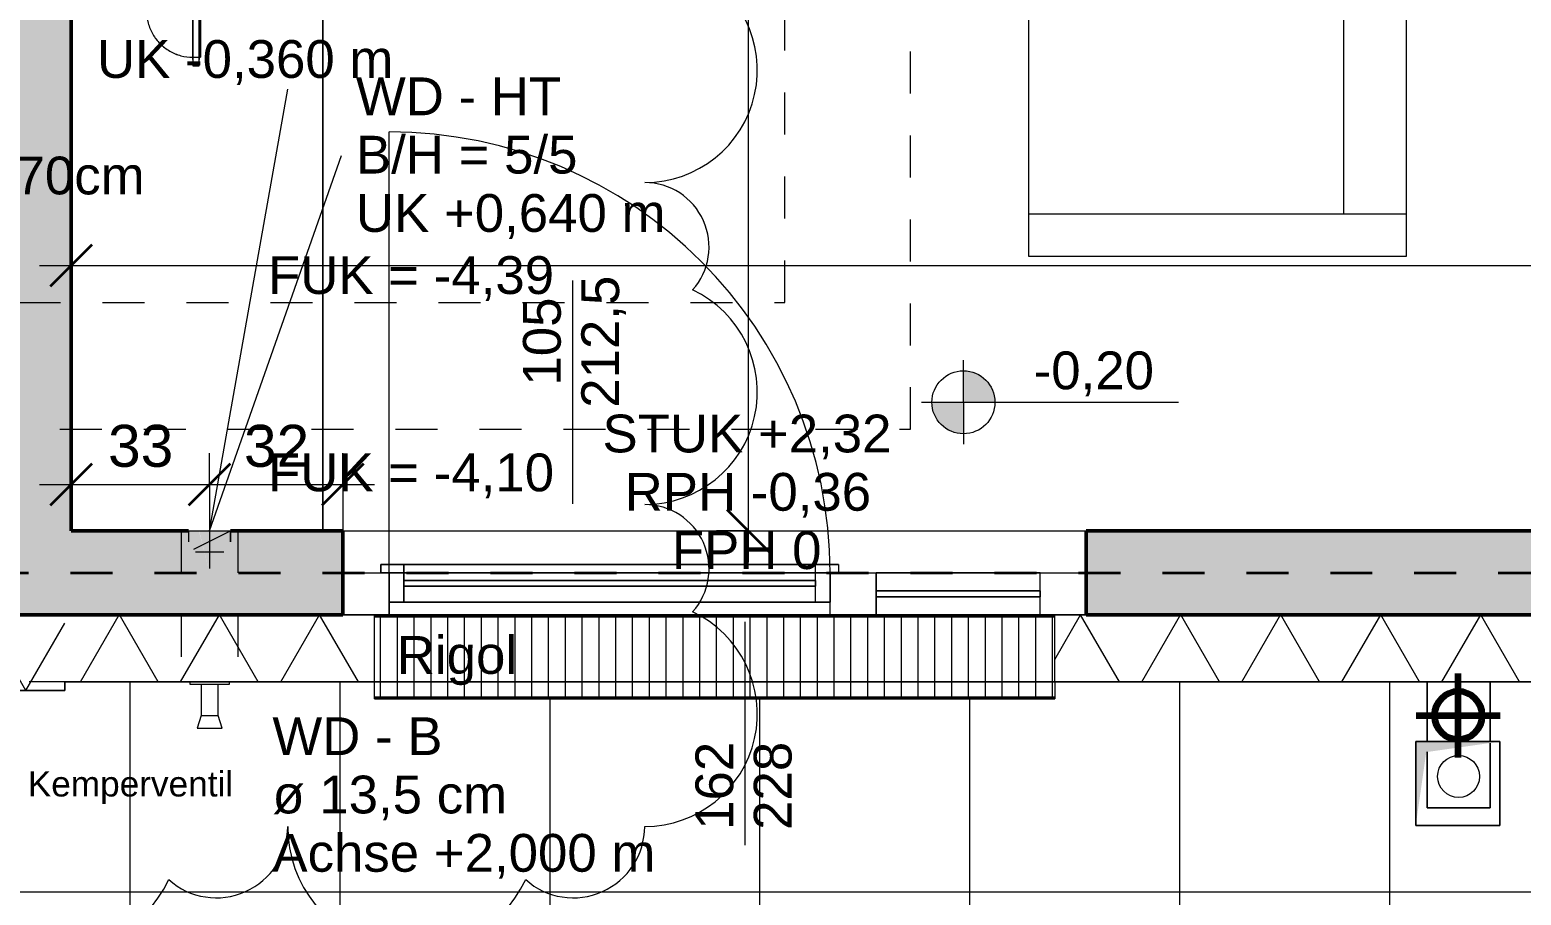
# Model space of a CAD drawing. Header units: metres. Extents: x -2.6 to 53.4, y 58.8 to 100.4.
# Drawn here: x 7.925 to 11.476, y 70.31 to 72.371 of the extents above; entities that cross this region are included whole.
import ezdxf

# ---------------------------------------------------------------- set-up
doc = ezdxf.new("R2010")
doc.units = ezdxf.units.M
for name, pattern in [('Strich Punkt Mittel', [0.015875, 0.00635, -0.004763, 0, -0.004763]), ('Verdeckt', [0.003, 0.002, -0.001]), ('Verdeckt Unten', [0.005, 0.003, -0.002])]:
    doc.linetypes.add(name, pattern=pattern)
for name, color, linetype, lineweight in [('A-DETL-GENF_', 92, 'Continuous', 13), ('A-GLAZ-IDEN_', 152, 'Continuous', 9), ('A_2D', 7, 'Continuous', 13), ('A_Bemassung-50_', 4, 'Continuous', 9), ('A_Bemassung_', 4, 'Continuous', 9), ('A_Beschriftung_', 7, 'Continuous', 9), ('A_Decken', 8, 'Continuous', 13), ('A_Durchbruch', 7, 'Verdeckt', 5), ('A_Durchbruch_', 7, 'Continuous', 5), ('A_Moebel', 6, 'Continuous', 13), ('A_Raeume_', 7, 'Continuous', 5), ('A_Raster_', 1, 'Continuous', 9), ('A_Waende', 7, 'Continuous', 13), ('G-ANNO-DIMS_', 111, 'Continuous', 9), ('G-ANNO-REVC_', 71, 'Continuous', 9), ('HT_E-Gesamt', 2, 'Continuous', 13), ('M-EQPM', 50, 'Continuous', 5), ('M-EQPM-IDEN_', 50, 'Continuous', 9), ('P-PIPE', 3, 'Continuous', 5), ('P-PIPE-CNTR', 3, 'Continuous', 5), ('Text', 130, 'Continuous', 9)]:
    doc.layers.add(name, color=color, linetype=linetype, lineweight=lineweight)
doc.styles.add('Arial_2', font='arial.ttf', dxfattribs={"height": 0.09})
doc.styles.add('Arial_5', font='arial.ttf', dxfattribs={"height": 0.1})
doc.styles.add('Arial_6', font='arial.ttf', dxfattribs={"height": 0.06})
doc.dimstyles.new('WGA-Bemaßung_3', dxfattribs={"dimscale": 0.3048, "dimtxt": 0.102026, "dimasz": 0.328084, "dimexe": 0.246063, "dimexo": 0.0625, "dimgap": 0.04101, "dimtad": 1, "dimdec": 1, "dimlfac": 100, "dimrnd": 0.5, "dimdsep": 46, "dimtxsty": 'Arial_5', "dimblk1": 'OBLIQUE', "dimblk2": 'OBLIQUE', "dimsah": 1, "dimcen": 0.09, "dimdle": 0.246063, "dimazin": 2, "dimtfac": 1, "dimtdec": 4, "dimtix": 1, "dimtmove": 0, "dimatfit": 3, "dimfxl": 0.656168, "dimfxlon": 1, "dimtvp": 1, "dimtolj": 1, "dimtzin": 0, "dimarcsym": 2})
pattern_1 = [(45, (0, 0), (-0.08980256, 0.08980256), []), (45, (0.0898, 0), (-0.08980256, 0.08980256), [0.0635, -0.03175])]

# ---------------------------------------------------------------- blocks, each defined once
blk = doc.blocks.new('Moeb_Sofa - Sofa 220x90-V14-263_PP_00EG_BT1')
at = {"layer": 'A_Moebel', "color": 8}
for p, q in [((1.1, 0.45), (-1.1, 0.45)), ((-1.1, 0.45), (-1.1, -0.45)), ((-1, 0.45), (-1, -0.45)), ((1, 0.45), (1, -0.45)), ((1.1, -0.45), (1.1, 0.45)), ((-1, 0.3), (1, 0.3)), ((-0.3333, 0.3), (-0.3333, -0.45)), ((0.3333, 0.3), (0.3333, -0.45)), ((-1.1, -0.45), (1.1, -0.45))]:
    blk.add_line(p, q, dxfattribs=at)
blk = doc.blocks.new('Moeb_TV - 48 Zoll-5920680-263_PP_00EG_BT1')
at = {"layer": 'A_Moebel', "lineweight": 5}
for p, q in [((0.5126, 0.0585), (-0.5205, 0.0585)), ((0.5126, 0.0585), (-0.5205, 0.0585)), ((-0.2872, -0.0015), (-0.2872, 0.0485)), ((-0.2872, 0.0485), (-0.2872, -0.0515)), ((0.2793, 0.0485), (-0.2872, 0.0485)), ((0.2793, 0.0485), (0.2793, -0.0015)), ((0.2793, -0.0515), (0.2793, 0.0485)), ((-0.2872, -0.0515), (-0.2872, -0.0015)), ((0.2793, -0.0015), (-0.2872, -0.0015)), ((0.2793, -0.0015), (0.2793, -0.0515)), ((-0.6505, -0.0515), (-0.6505, -0.0665)), ((-0.6499, -0.0515), (-0.6505, -0.0515)), ((-0.6355, -0.0515), (-0.6505, -0.0515)), ((-0.6505, -0.0665), (-0.6355, -0.0665)), ((-0.6505, -0.0665), (-0.6499, -0.0665)), ((-0.6484, -0.0515), (-0.6499, -0.0515)), ((-0.6499, -0.0665), (-0.6484, -0.0665)), ((-0.6461, -0.0515), (-0.6484, -0.0515)), ((-0.6484, -0.0665), (-0.6461, -0.0665)), ((-0.643, -0.0515), (-0.6461, -0.0515)), ((-0.6461, -0.0665), (-0.643, -0.0665)), ((-0.6393, -0.0515), (-0.643, -0.0515)), ((-0.643, -0.0665), (-0.6393, -0.0665)), ((-0.6355, -0.0515), (-0.6393, -0.0515)), ((-0.6393, -0.0665), (-0.6355, -0.0665)), ((-0.6305, -0.0515), (-0.6355, -0.0515)), ((-0.6355, -0.0515), (0.6276, -0.0515)), ((0.6276, -0.0665), (-0.6355, -0.0665)), ((-0.6355, -0.0665), (-0.6305, -0.0665)), ((0.6226, -0.0515), (-0.6305, -0.0515)), ((-0.6305, -0.0515), (0.6226, -0.0515)), ((-0.6305, -0.0515), (-0.6305, -0.0665)), ((-0.6305, -0.0515), (-0.6305, -0.0665)), ((-0.2872, -0.0515), (-0.6305, -0.0515)), ((0.6226, -0.0515), (-0.6305, -0.0515)), ((-0.6305, -0.0515), (0.6226, -0.0515)), ((-0.6305, -0.0515), (-0.6305, -0.0665)), ((-0.6305, -0.0515), (-0.6305, -0.0665)), ((-0.6305, -0.0515), (0.6226, -0.0515)), ((0.6226, -0.0515), (-0.6305, -0.0515)), ((-0.6305, -0.0665), (-0.6305, -0.0695)), ((-0.6305, -0.0665), (-0.6305, -0.0695)), ((-0.6305, -0.0665), (-0.5705, -0.0665)), ((-0.5705, -0.0665), (-0.6305, -0.0665)), ((-0.6305, -0.0665), (0.6226, -0.0665)), ((0.6226, -0.0695), (-0.6305, -0.0695)), ((-0.6305, -0.0695), (-0.5705, -0.0695)), ((-0.5705, -0.0665), (0.5626, -0.0665)), ((0.5626, -0.0665), (-0.5705, -0.0665)), ((-0.5705, -0.0695), (-0.5705, -0.0665)), ((-0.5705, -0.0665), (-0.5705, -0.0695)), ((-0.5705, -0.0665), (0.5626, -0.0665)), ((0.5626, -0.0665), (-0.5705, -0.0665)), ((-0.5705, -0.0695), (0.5626, -0.0695)), ((-0.5705, -0.0695), (0.5626, -0.0695)), ((0.5626, -0.0695), (-0.5705, -0.0695)), ((-0.2872, -0.0515), (-0.2872, -0.0665)), ((-0.2872, -0.0665), (-0.2872, -0.0515)), ((-0.2872, -0.0515), (0.2793, -0.0515)), ((-0.2872, -0.0515), (0.2793, -0.0515)), ((0.2793, -0.0515), (-0.2872, -0.0515)), ((-0.2872, -0.0665), (-0.2872, -0.0695)), ((-0.2872, -0.0695), (-0.2872, -0.0665)), ((-0.2872, -0.0695), (-0.2872, -0.1515)), ((-0.2872, -0.1515), (-0.2872, -0.0695)), ((0.2793, -0.0515), (0.2793, -0.0665)), ((0.2793, -0.0665), (0.2793, -0.0515)), ((0.6226, -0.0515), (0.2793, -0.0515)), ((0.2793, -0.0665), (0.2793, -0.0695)), ((0.2793, -0.0695), (0.2793, -0.0665)), ((0.2793, -0.0695), (0.2793, -0.1515)), ((0.2793, -0.1515), (0.2793, -0.0695)), ((0.5626, -0.0665), (0.5626, -0.0695)), ((0.5626, -0.0665), (0.5626, -0.0695)), ((0.5626, -0.0665), (0.6226, -0.0665)), ((0.6226, -0.0665), (0.5626, -0.0665)), ((0.5626, -0.0695), (0.6226, -0.0695)), ((0.6226, -0.0665), (0.6226, -0.0515)), ((0.6226, -0.0515), (0.6226, -0.0665)), ((0.6276, -0.0515), (0.6226, -0.0515)), ((0.6226, -0.0665), (0.6226, -0.0515)), ((0.6226, -0.0515), (0.6226, -0.0665)), ((0.6226, -0.0695), (0.6226, -0.0665)), ((0.6226, -0.0665), (0.6226, -0.0695)), ((0.6226, -0.0665), (0.6276, -0.0665)), ((0.6426, -0.0515), (0.6276, -0.0515)), ((0.6314, -0.0515), (0.6276, -0.0515)), ((0.6276, -0.0665), (0.6314, -0.0665)), ((0.6276, -0.0665), (0.6426, -0.0665)), ((0.6351, -0.0515), (0.6314, -0.0515)), ((0.6314, -0.0665), (0.6351, -0.0665)), ((0.6382, -0.0515), (0.6351, -0.0515)), ((0.6351, -0.0665), (0.6382, -0.0665)), ((0.6406, -0.0515), (0.6382, -0.0515)), ((0.6382, -0.0665), (0.6406, -0.0665)), ((0.6421, -0.0515), (0.6406, -0.0515)), ((0.6406, -0.0665), (0.6421, -0.0665)), ((0.6426, -0.0515), (0.6421, -0.0515)), ((0.6421, -0.0665), (0.6426, -0.0665)), ((0.6426, -0.0665), (0.6426, -0.0515)), ((0.2793, -0.1515), (-0.2872, -0.1515)), ((0.2793, -0.1515), (-0.2872, -0.1515))]:
    blk.add_line(p, q, dxfattribs=at)
for centre, start, end in [((-0.5205, -0.0515), 120, 135), ((-0.5205, -0.0515), 105, 120), ((-0.5205, -0.0515), 90, 105), ((0.5126, -0.0515), 75, 90), ((0.5126, -0.0515), 60, 75), ((0.5126, -0.0515), 45, 60), ((-0.5205, -0.0515), 150, 165), ((-0.5205, -0.0515), 135, 150), ((0.5126, -0.0515), 30, 45), ((0.5126, -0.0515), 15, 30), ((-0.5205, -0.0515), 165, 180), ((0.5126, -0.0515), 0, 15)]:
    blk.add_arc(centre, 0.11, start, end, dxfattribs=at)
for points in [[(-0.5205, 0.0585), (-0.5254, 0.0585), (-0.535, 0.0579), (-0.549, 0.0551), (-0.5604, 0.0512), (-0.5692, 0.0473), (-0.5755, 0.0439), (-0.5816, 0.0401), (-0.5875, 0.0359), (-0.5931, 0.0313), (-0.5983, 0.0264), (-0.6032, 0.0211), (-0.6078, 0.0156), (-0.612, 0.0097), (-0.617, 0.0015), (-0.6224, -0.0092), (-0.6286, -0.0275), (-0.6304, -0.0419), (-0.6305, -0.0515)], [(0.5126, 0.0585), (0.5174, 0.0585), (0.527, 0.0579), (0.5411, 0.0551), (0.5525, 0.0512), (0.5613, 0.0473), (0.5676, 0.0439), (0.5737, 0.0401), (0.5796, 0.0359), (0.5851, 0.0313), (0.5904, 0.0264), (0.5953, 0.0211), (0.5999, 0.0156), (0.6041, 0.0097), (0.6092, 0.0015), (0.6145, -0.0092), (0.6207, -0.0275), (0.6226, -0.0419), (0.6226, -0.0515)]]:
    blk.add_open_spline(points, degree=3, knots=[0, 0, 0, 0, 0.083333, 0.166667, 0.25, 0.291667, 0.333333, 0.375, 0.416667, 0.458333, 0.5, 0.541667, 0.583333, 0.625, 0.666667, 0.75, 0.833333, 1, 1, 1, 1], dxfattribs=at)
blk = doc.blocks.new('Moeb_Schrank - Sideboard_50cm-4279993-263_PP_00EG_BT1')
at = {"layer": 'A_Moebel', "color": 8}
for p, q in [((0, 0.6), (3.5087, 0.6)), ((3.5087, 0.6), (3.5087, 0)), ((0, 0), (0, 0.1851)), ((0, 0), (3.5087, 0)), ((3.5087, 0), (0, 0))]:
    blk.add_line(p, q, dxfattribs=at)
blk = doc.blocks.new('HLS_Rigol - 20x8cm-V68-263_PP_00EG_BT1')
at = {"layer": 'M-EQPM'}
h = blk.add_hatch(dxfattribs=at)
h.set_pattern_fill('FP_115', color=252, style=0, pattern_type=2)
h.set_pattern_definition([(270, (0, 0.6096), (0.04, 0), [])])
h.paths.add_polyline_path([(0, -0.095), (1.62, -0.095), (1.62, 0.095), (0, 0.095), (0, -0.06)])
for p, q in [((0, 0.1), (1.62, 0.1)), ((0, 0.1), (1.62, 0.1)), ((0, 0.097), (1.62, 0.097)), ((0, 0.095), (1.62, 0.095)), ((0, -0.095), (0, -0.06)), ((1.62, -0.06), (1.62, -0.095)), ((0, -0.095), (1.62, -0.095)), ((0, -0.1), (0, -0.097)), ((0, -0.097), (1.62, -0.097)), ((0, -0.1), (1.62, -0.1)), ((0, -0.1), (1.62, -0.1)), ((1.62, -0.097), (1.62, -0.1))]:
    blk.add_line(p, q, dxfattribs=at)
blk = doc.blocks.new('Allg_Nachströmöffnung1 - DN 135-10778190-263_PP_00EG_BT1')
at = {"layer": 'A-DETL-GENF_', "linetype": 'Verdeckt', "lineweight": 5}
for points in [[(0.125, 0), (0.0575, 0.1), (0.0575, -0.1), (0.0768, -0.0714)], [(0.1925, 0.1), (0.125, 0), (0.1925, -0.1), (0.1925, 0.0909)]]:
    blk.add_hatch(color=256, dxfattribs=at).paths.add_polyline_path(points)
at = {"layer": 'A_Durchbruch'}
for p, q in [((0.0575, 0.1), (0.0575, -0.26)), ((0.1925, 0.1), (0.1925, -0.26))]:
    blk.add_line(p, q, dxfattribs=at)
blk = doc.blocks.new('HLS_Regensinkkasten - HLS_Regensinkkasten-11412892-263_PP_00EG_BT1')
at = {"layer": 'M-EQPM', "color": 250}
for p, q in [((-0.008, 0.075), (-0.15, 0.075)), ((-0.15, 0.075), (-0.008, 0.075)), ((0.15, 0.075), (-0.0047, 0.075)), ((-0.0047, 0.075), (0.15, 0.075)), ((0.15, -0.075), (0.15, 0.075)), ((0.15, 0.075), (0.15, -0.075)), ((-0.15, -0.075), (-0.008, -0.075)), ((-0.008, -0.075), (-0.15, -0.075)), ((0.0167, -0.075), (0.15, -0.075)), ((0.15, -0.075), (0.0167, -0.075))]:
    blk.add_line(p, q, dxfattribs=at)
blk.add_circle((0.075, 0), 0.05, dxfattribs=at)
blk = doc.blocks.new('Kemperventil - Standard-10792146-263_PP_00EG_BT1')
at = {"layer": 'HT_E-Gesamt'}
for p, q in [((0.095, 0.19), (0.105, 0.16)), ((0.125, 0.19), (0.095, 0.19)), ((0.155, 0.19), (0.125, 0.19)), ((0.145, 0.16), (0.155, 0.19)), ((0.105, 0.16), (0.105, 0.085)), ((0.125, 0.16), (0.105, 0.16)), ((0.145, 0.16), (0.125, 0.16)), ((0.145, 0.085), (0.145, 0.16)), ((0.0775, 0.085), (0.0775, 0.08)), ((0.125, 0.085), (0.0775, 0.085)), ((0.1725, 0.085), (0.125, 0.085)), ((0.1725, 0.08), (0.1725, 0.085))]:
    blk.add_line(p, q, dxfattribs=at)
blk = doc.blocks.new('Allg_WD_rechteckig - HKLS-V99-263_PP_00EG_BT1')
at = {"layer": 'A-DETL-GENF_'}
h = blk.add_hatch(color=256, dxfattribs=at)
h.paths.add_polyline_path([(0.15, 0), (0.125, 0.098), (0.125, 0.037), (0.1462, 0.0056)])
h.paths.add_polyline_path([(0.125, -0.1), (0.15, 0), (0.125, -0.037), (0.125, -0.0529)])
h = blk.add_hatch(color=256, dxfattribs=at)
h.paths.add_polyline_path([(0.15, 0), (0.175, 0.037), (0.175, 0.1), (0.1517, 0.0067)])
h.paths.add_polyline_path([(0.175, -0.1), (0.175, -0.037), (0.15, 0), (0.1623, -0.0494)])
blk = doc.blocks.new('Allg_WS1 - HKLS-V97-263_PP_00EG_BT1')
at = {"layer": 'A-DETL-GENF_'}
h = blk.add_hatch(color=256, dxfattribs=at)
h.paths.add_polyline_path([(0.15, 0.0435), (0.1583, 0.0102), (0.1964, 0.0292), (0.2, 0.0435), (0.175, 0.0435)])
h.paths.add_polyline_path([(0.125, 0.0176), (0.1371, -0.0004), (0.15, 0.006), (0.15, 0.0435), (0.125, 0.0435)])
h.paths.add_polyline_path([(0.2, 0.0435), (0.2, 0.031), (0.225, 0.0435)])
at = {"layer": 'A_2D'}
for p, q in [((0.125, 0.0435), (0.125, 0.0176)), ((0.225, 0.0176), (0.225, 0.0435)), ((0.1412, -0.0065), (0.2087, -0.0065))]:
    blk.add_line(p, q, dxfattribs=at)
at = {"layer": 'A_Durchbruch'}
for p, q in [((0.125, 0.0435), (0.125, 0.0176)), ((0.1371, -0.0004), (0.225, 0.0435)), ((0.225, 0.0435), (0.225, 0.0176))]:
    blk.add_line(p, q, dxfattribs=at)
blk = doc.blocks.new('Symbol_Schatten - Bodendurchbruch_Schatten-V103-263_PP_00EG_BT1')
at = {"layer": 'A-DETL-GENF_'}
blk.add_hatch(color=256, dxfattribs=at).paths.add_polyline_path([(-0.1, -0.1), (-0.075, 0.075), (0.1, 0.1), (-0.1, 0.1), (-0.1, -0.0523)])
at = {"layer": 'A_2D'}
for p, q in [((-0.1, -0.1), (-0.1, 0.1)), ((-0.1, 0.1), (0.1, 0.1)), ((0.1, 0.1), (0.1, -0.1)), ((0.1, -0.1), (-0.1, -0.1))]:
    blk.add_line(p, q, dxfattribs=at)
at = {"layer": 'A_Durchbruch_'}
for p, q in [((0.1, 0.1), (-0.1, 0.1)), ((-0.1, 0.1), (-0.1, -0.1)), ((0.1, -0.1), (0.1, 0.1)), ((-0.1, -0.1), (0.1, -0.1))]:
    blk.add_line(p, q, dxfattribs=at)
blk = doc.blocks.new('Fens_Tuer_2tlg - DK_DF_SL_1770x2680_Terrassentür-V10-263_PP_00EG_BT1')
at = {"layer": 'A_2D', "lineweight": 5}
for p, q in [((-0.775, 0), (-0.775, 1.05)), ((-0.885, 0.1), (0.885, 0.1)), ((-0.885, 0.1), (0.885, 0.1)), ((-0.885, 0.1), (0.885, 0.1)), ((-0.885, -0.1), (-0.885, 0.1)), ((-0.885, 0.1), (-0.885, -0.1)), ((0.885, 0.1), (0.885, -0.1)), ((0.885, -0.1), (0.885, 0.1)), ((-0.795, 0.02), (-0.74, 0.02)), ((-0.795, 0), (-0.795, 0.02)), ((-0.795, 0.02), (-0.795, 0)), ((0.295, 0.02), (-0.795, 0.02)), ((-0.74, 0.02), (-0.74, -0.07)), ((-0.74, -0.07), (-0.74, 0.02)), ((-0.74, 0.02), (0.24, 0.02)), ((0.24, 0.02), (0.295, 0.02)), ((0.24, -0.07), (0.24, 0.02)), ((0.24, -0.07), (0.24, 0.02)), ((0.295, 0.02), (0.295, 0)), ((0.295, 0.02), (0.295, 0)), ((-0.885, -0.1), (-0.885, 0)), ((-0.885, 0), (-0.775, 0)), ((-0.885, 0), (0.885, 0)), ((-0.885, -0.1), (-0.885, 0)), ((-0.775, 0), (-0.795, 0)), ((-0.795, 0), (0.295, 0)), ((-0.775, -0.07), (-0.775, 0)), ((-0.775, 0), (-0.775, -0.07)), ((0.275, 0), (-0.775, 0)), ((-0.775, 0), (-0.775, -0.1)), ((0.275, 0), (-0.775, 0)), ((-0.775, -0.1), (-0.775, 0)), ((-0.74, -0.018), (0.24, -0.018)), ((-0.74, -0.032), (-0.74, -0.018)), ((-0.74, -0.018), (-0.74, -0.032)), ((0.24, -0.018), (-0.74, -0.018)), ((0.24, -0.032), (-0.74, -0.032)), ((-0.74, -0.032), (0.24, -0.032)), ((0.24, -0.018), (0.24, -0.032)), ((0.24, -0.032), (0.24, -0.018)), ((0.275, 0), (0.275, -0.07)), ((0.295, 0), (0.275, 0)), ((0.275, 0), (0.275, -0.07)), ((0.275, -0.1), (0.275, 0)), ((0.275, 0), (0.385, 0)), ((0.275, -0.1), (0.275, 0)), ((0.385, 0), (0.385, -0.1)), ((0.775, 0), (0.385, 0)), ((0.385, -0.1), (0.385, 0)), ((0.775, -0.1), (0.775, 0)), ((0.775, 0), (0.885, 0)), ((0.775, -0.1), (0.775, 0)), ((0.885, 0), (0.885, -0.1)), ((0.885, -0.1), (0.885, 0)), ((-0.74, -0.07), (-0.775, -0.07)), ((-0.775, -0.07), (0.275, -0.07)), ((0.24, -0.07), (-0.74, -0.07)), ((0.275, -0.07), (0.24, -0.07)), ((0.385, -0.043), (0.775, -0.043)), ((0.385, -0.057), (0.385, -0.043)), ((0.385, -0.043), (0.385, -0.057)), ((0.775, -0.043), (0.385, -0.043)), ((0.775, -0.057), (0.385, -0.057)), ((0.385, -0.057), (0.775, -0.057)), ((0.775, -0.043), (0.775, -0.057)), ((0.775, -0.057), (0.775, -0.043)), ((-0.885, -0.1), (0.885, -0.1)), ((0.885, -0.1), (-0.885, -0.1)), ((-0.775, -0.1), (-0.885, -0.1)), ((0.885, -0.1), (-0.885, -0.1)), ((-0.775, -0.1), (0.275, -0.1)), ((0.385, -0.1), (0.275, -0.1)), ((0.385, -0.1), (0.775, -0.1)), ((0.885, -0.1), (0.775, -0.1)), ((-0.81, -0.26), (0.81, -0.26))]:
    blk.add_line(p, q, dxfattribs=at)
blk.add_arc((-0.775, 0), 1.05, 360, 90, dxfattribs=at)
blk = doc.blocks.new('Höhenkoten - 018-55641-263_PP_00EG_BT1')
at = {"layer": 'G-ANNO-DIMS_'}
h = blk.add_hatch(color=256, dxfattribs=at)
edge = h.paths.add_edge_path()
edge.add_line((0, 0), (0, 0.0015))
edge.add_arc((0, 0), 0.0015, 0, 90, ccw=False)
edge.add_line((0.0015, 0), (0, 0))
h = blk.add_hatch(color=256, dxfattribs=at)
edge = h.paths.add_edge_path()
edge.add_line((0, 0), (0, -0.0015))
edge.add_arc((0, 0), 0.0015, 180, 270, ccw=False)
edge.add_line((-0.0015, 0), (0, 0))
for p, q in [((0, 0), (0, 0.002)), ((-0.002, 0), (0.010242, 0)), ((0, 0), (0, -0.002))]:
    blk.add_line(p, q, dxfattribs=at)
blk.add_circle((0, 0), 0.0015, dxfattribs=at)
blk = doc.blocks.new('BS_Fens_Tuer - oben-7645930-263_PP_00EG_BT1')
at = {"layer": 'A-GLAZ-IDEN_'}
blk.add_line((0, 0.000124), (0, 0.010761), dxfattribs=at)
blk = doc.blocks.new('BS_Fens_PP - unten-2843215-263_PP_00EG_BT1')
at = {"layer": 'A-GLAZ-IDEN_'}
blk.add_line((0, 0.000124), (0, -0.010513), dxfattribs=at)
blk = doc.blocks.new('DIMBLOCK367-263_PP_00EG_BT1')
at = {"layer": 'A_Bemassung-50_', "transparency": 16777216}
for p, q in [((8.0227, 71.8101), (8.0227, 72.0101)), ((15.2327, 71.8101), (15.2327, 72.0101)), ((7.9477, 71.8101), (15.2327, 71.8101)), ((8.0227, 71.8101), (8.0227, 71.7351)), ((15.2327, 71.8101), (15.2327, 71.7351))]:
    blk.add_line(p, q, dxfattribs=at)
at = {"layer": 'A_Bemassung-50_', "lineweight": 35, "transparency": 16777216}
for p, q in [((8.0227, 71.8101), (8.0727, 71.8601)), ((15.2327, 71.8101), (15.2827, 71.8601)), ((8.0227, 71.8101), (7.9727, 71.7601)), ((15.2327, 71.8101), (15.1827, 71.7601))]:
    blk.add_line(p, q, dxfattribs=at)
at = {"layer": 'A_Bemassung-50_', "color": 0, "transparency": 16777216, "insert": (11.5123, 71.9524), "char_height": 0.1, "width": 0.276883, "attachment_point": 1, "line_spacing_factor": 0.941778, "style": 'Arial_5'}
blk.add_mtext('721', dxfattribs=at)
blk = doc.blocks.new('_Oblique')
at = {"color": 0, "linetype": 'ByBlock', "lineweight": -2}
blk.add_line((-0.5, -0.5), (0.5, 0.5), dxfattribs=at)
blk = doc.blocks.new('DIMBLOCK413-263_PP_00EG_BT1')
at = {"layer": 'A_Bemassung-50_', "lineweight": 35, "transparency": 16777216}
for p, q in [((9.6351, 74.6867), (9.5851, 74.7367)), ((9.6351, 74.6867), (9.6851, 74.6367)), ((9.6351, 71.178), (9.5851, 71.228)), ((9.6351, 71.178), (9.6851, 71.128))]:
    blk.add_line(p, q, dxfattribs=at)
at = {"layer": 'A_Bemassung-50_', "transparency": 16777216}
for p, q in [((9.6351, 74.6867), (9.5601, 74.6867)), ((9.6351, 74.6867), (9.6351, 71.103)), ((9.6351, 74.6867), (9.8351, 74.6867)), ((9.6351, 71.178), (9.5601, 71.178)), ((9.6351, 71.178), (9.8351, 71.178))]:
    blk.add_line(p, q, dxfattribs=at)
at = {"layer": 'A_Bemassung-50_', "color": 0, "transparency": 16777216, "insert": (9.4928, 72.817), "char_height": 0.1, "width": 0.276883, "attachment_point": 1, "rotation": 90, "line_spacing_factor": 0.941778, "style": 'Arial_5'}
blk.add_mtext('351', dxfattribs=at)
blk = doc.blocks.new('DIMBLOCK666-263_PP_00EG_BT1')
at = {"layer": 'A_Bemassung-50_', "transparency": 16777216}
for p, q in [((8.0227, 71.2882), (8.0227, 71.4882)), ((8.3527, 71.2882), (8.3527, 71.3632)), ((7.9477, 71.2882), (8.3527, 71.2882)), ((8.0227, 71.2882), (8.0227, 71.2132)), ((8.3527, 71.2882), (8.3527, 71.0882))]:
    blk.add_line(p, q, dxfattribs=at)
at = {"layer": 'A_Bemassung-50_', "lineweight": 35, "transparency": 16777216}
for p, q in [((8.0227, 71.2882), (8.0727, 71.3382)), ((8.3527, 71.2882), (8.4027, 71.3382)), ((8.0227, 71.2882), (7.9727, 71.2382)), ((8.3527, 71.2882), (8.3027, 71.2382))]:
    blk.add_line(p, q, dxfattribs=at)
at = {"layer": 'A_Bemassung-50_', "color": 0, "transparency": 16777216, "insert": (8.1108, 71.4305), "char_height": 0.1, "width": 0.184588, "attachment_point": 1, "line_spacing_factor": 0.941778, "style": 'Arial_5'}
blk.add_mtext('33', dxfattribs=at)
blk = doc.blocks.new('DIMBLOCK667-263_PP_00EG_BT1')
at = {"layer": 'A_Bemassung-50_', "transparency": 16777216}
for p, q in [((8.3527, 71.2882), (8.3527, 71.3632)), ((8.6702, 71.2882), (8.6702, 71.3632)), ((8.3527, 71.2882), (8.7452, 71.2882)), ((8.3527, 71.2882), (8.3527, 71.0882)), ((8.6702, 71.2882), (8.6702, 71.0882))]:
    blk.add_line(p, q, dxfattribs=at)
at = {"layer": 'A_Bemassung-50_', "lineweight": 35, "transparency": 16777216}
for p, q in [((8.3527, 71.2882), (8.4027, 71.3382)), ((8.6702, 71.2882), (8.7202, 71.3382)), ((8.3527, 71.2882), (8.3027, 71.2382)), ((8.6702, 71.2882), (8.6202, 71.2382))]:
    blk.add_line(p, q, dxfattribs=at)
at = {"layer": 'A_Bemassung-50_', "color": 0, "transparency": 16777216, "insert": (8.4345, 71.4305), "char_height": 0.1, "width": 0.184588, "attachment_point": 1, "line_spacing_factor": 0.941778, "style": 'Arial_5'}
blk.add_mtext('32', dxfattribs=at)
blk = doc.blocks.new('Family - ___-11899713-263_PP_00EG_BT1')
at = {"layer": 'G-ANNO-REVC_'}
for centre, radius, start, end in [((8.2412, 72.774), 0.2975, 0, 154.7912), ((9.0912, 72.774), 0.2975, 0, 154.7912), ((7.8587, 72.774), 0.17, 48.1897, 180), ((8.7087, 72.774), 0.17, 48.1897, 180), ((7.6887, 72.5057), 0.2683, 90, 244.7912), ((9.3887, 72.6207), 0.1533, 318.1897, 90), ((9.3887, 72.2757), 0.2683, 270, 64.7912), ((7.6887, 72.1607), 0.1533, 138.1897, 270), ((7.6887, 71.739), 0.2683, 90, 244.7912), ((9.3887, 71.854), 0.1533, 318.1897, 90), ((9.3887, 71.509), 0.2683, 270, 64.7912), ((7.6887, 71.394), 0.1533, 138.1897, 270), ((7.6887, 70.9723), 0.2683, 90, 244.7912), ((9.3887, 71.0873), 0.1533, 318.1897, 90), ((9.3887, 70.7423), 0.2683, 270, 64.7912), ((7.6887, 70.6273), 0.1533, 138.1897, 270), ((7.9862, 70.474), 0.2975, 180, 334.7912), ((8.3687, 70.474), 0.17, 228.1897, 0), ((8.8362, 70.474), 0.2975, 180, 334.7912), ((9.2187, 70.474), 0.17, 228.1897, 0)]:
    blk.add_arc(centre, radius, start, end, dxfattribs=at)

msp = doc.modelspace()

# ---------------------------------------------------------------- hatches: boundary and pattern name
at = {"layer": 'A-DETL-GENF_', "lineweight": 5}
h = msp.add_hatch(dxfattribs=at)
h.set_pattern_fill('FP_193', color=252, style=0, pattern_type=2)
h.set_pattern_definition([(90, (-1.337, 1.318), (-0.5, 0), []), (180, (-1.337, 1.318), (-1e-16, -0.5), [])])
h.paths.add_polyline_path([(7.9227, 68.818), (12.6627, 68.818), (12.6627, 70.818), (10.3652, 70.818), (10.3652, 70.778), (8.7452, 70.778), (8.7451, 70.818), (7.9227, 70.818), (7.9227, 70.798), (7.6627, 70.798), (7.6627, 68.818)])
h.paths.add_polyline_path([(42.5965, 68.818), (42.6627, 68.818), (42.6627, 70.798), (42.3177, 70.798), (42.3177, 70.818), (41.2405, 70.818), (41.2405, 70.778), (39.6205, 70.778), (39.6205, 70.818), (37.5773, 70.8179), (37.5773, 70.778), (36.5273, 70.778), (36.5273, 70.818), (35.4518, 70.818), (35.4518, 68.818), (42.5027, 68.818)])
h.paths.add_polyline_path([(15.5127, 68.818), (22.0727, 68.818), (22.0727, 70.818), (21.3253, 70.818), (21.3253, 70.778), (20.2753, 70.778), (20.2751, 70.818), (18.46, 70.8177), (18.46, 70.778), (16.84, 70.778), (16.84, 70.818), (15.5127, 70.818), (15.5127, 68.9025)])
h.paths.add_polyline_path([(36.0877, 69.7639), (36.0877, 69.9439), (36.1777, 69.8539)])
h.paths.add_polyline_path([(42.4077, 69.7639), (42.3177, 69.8539), (42.4077, 69.9439), (42.4077, 69.8764)])
h.paths.add_polyline_path([(21.7527, 69.7639), (21.6627, 69.8539), (21.7527, 69.9439)])
h.paths.add_polyline_path([(11.8927, 69.7639), (11.8027, 69.8539), (11.8927, 69.9439)])
h.paths.add_polyline_path([(19.1658, 70.476), (19.1658, 70.676), (19.3658, 70.676), (19.1908, 70.651), (19.1729, 70.5257)])
h.paths.add_polyline_path([(11.2249, 70.476), (11.2249, 70.676), (11.4249, 70.676), (11.2499, 70.651), (11.232, 70.5257)])
h.paths.add_polyline_path([(38.5, 70.478), (38.5, 70.678), (38.7, 70.678), (38.525, 70.653), (38.5069, 70.5257)])
h.paths.add_polyline_path([(7.3627, 84.2975), (7.6627, 84.2975), (7.6623, 85.4536), (7.6227, 85.4536), (7.6227, 86.5036), (7.6627, 86.5036), (7.6623, 87.458), (7.6427, 87.458), (7.6427, 87.838), (8.0227, 87.838), (8.0227, 87.818), (12.4259, 87.818), (12.4259, 89.1175), (5.4861, 89.1175), (5.4885, 89.113), (5.4834, 89.1101), (5.4833, 87.4064), (5.4834, 84.2975), (7.3621, 84.2975)])
h.paths.add_polyline_path([(7.3371, 84.6951), (7.3371, 84.8951), (7.5371, 84.8951), (7.3621, 84.8701), (7.3535, 84.8094)])
h.paths.add_polyline_path([(5.5727, 84.868), (5.5727, 85.048), (5.6627, 84.958)])
h.paths.add_polyline_path([(22.6397, 86.818), (23.1477, 86.818), (23.1477, 86.858), (24.7677, 86.858), (24.7677, 86.818), (25.4177, 86.818), (25.4177, 87.818), (27.0027, 87.818), (27.0027, 87.8605), (28.0527, 87.8605), (28.0527, 87.818), (30.2077, 87.818), (30.2077, 87.8605), (31.2577, 87.8605), (31.2577, 87.818), (31.3327, 87.818), (31.3327, 88.818), (23.0375, 88.818), (23.0375, 87.818), (22.4177, 87.818), (22.4177, 86.818), (22.6215, 86.818)])
h.paths.add_polyline_path([(22.8297, 86.9156), (22.8047, 87.0906), (22.6297, 87.1156), (22.8297, 87.1156), (22.8297, 87.0818)])
h.paths.add_polyline_path([(7.464, 87.528), (7.374, 87.618), (7.554, 87.618), (7.502, 87.566)])
h.paths.add_polyline_path([(25.6877, 88.1158), (25.5977, 88.2058), (25.6877, 88.2958), (25.6877, 88.1781)])
at = {"layer": 'A_Waende', "lineweight": 5}
h = msp.add_hatch(dxfattribs=at)
h.set_pattern_fill('FP_4', color=250, style=0, pattern_type=2)
h.set_pattern_definition(pattern_1)
h.paths.add_polyline_path([(7.899, 71.178), (8.0227, 71.178), (8.0227, 75.4142), (7.8227, 75.4142), (7.8227, 71.178)])
h.paths.add_polyline_path([(8.0227, 76.6142), (8.0227, 78.1149), (7.8227, 78.1149), (7.8227, 76.6142)])
h.paths.add_polyline_path([(8.0227, 79.3149), (8.0227, 82.4505), (7.8227, 82.4505), (7.8227, 79.3149)])
h.paths.add_polyline_path([(7.8227, 84.2205), (8.0227, 84.2205), (8.0227, 85.3786), (7.8227, 85.3786), (7.8227, 84.8094)])
h.paths.add_polyline_path([(8.0227, 86.8286), (8.0227, 86.8461), (8.0102, 86.8711), (7.9597, 86.8711), (8.0136, 86.8347)])
h.paths.add_polyline_path([(7.8227, 86.8711), (7.9227, 86.8961), (7.8227, 86.9211), (7.8227, 86.8961)])
h.paths.add_polyline_path([(7.8227, 86.8286), (7.8856, 86.8711), (7.8227, 86.8711)])
h.paths.add_polyline_path([(7.8716, 86.5786), (8.0227, 86.5786), (8.0227, 86.8286), (7.8227, 86.8286), (7.8227, 86.5786)])
h.paths.add_polyline_path([(8.0084, 86.8747), (7.9893, 86.9128), (7.9227, 86.8961), (7.9727, 86.8836)])
h.paths.add_polyline_path([(7.9727, 86.9211), (7.9852, 86.9211), (7.9787, 86.934), (7.9597, 86.9211)])
h.paths.add_polyline_path([(7.8525, 86.9211), (7.8856, 86.9211), (7.8227, 86.9636), (7.8227, 86.9211)])
h.paths.add_polyline_path([(8.0136, 86.9461), (8.0227, 86.9461), (8.0227, 86.9636), (7.9967, 86.9461)])
h.paths.add_polyline_path([(7.8227, 86.9636), (8.0227, 86.9636), (8.0227, 87.458), (7.8227, 87.458), (7.8227, 87.0818)])
h = msp.add_hatch(dxfattribs=at)
h.set_pattern_fill('FP_4', color=250, style=0, pattern_type=2)
h.set_pattern_definition(pattern_1)
h.paths.add_polyline_path([(21.4003, 70.978), (23.2682, 70.978), (23.2682, 71.178), (21.4003, 71.178)])
h.paths.add_polyline_path([(8.3277, 70.978), (8.3777, 70.978), (8.3527, 71.078), (8.3397, 71.0262)])
h.paths.add_polyline_path([(8.2852, 70.978), (8.3277, 70.978), (8.3277, 71.041), (8.3163, 71.0241)])
h.paths.add_polyline_path([(8.2852, 71.178), (8.3027, 71.1521), (8.3027, 71.178)])
h.paths.add_polyline_path([(7.8227, 70.978), (8.2852, 70.978), (8.2852, 71.178), (7.8227, 71.178), (7.8227, 71.1749)])
h.paths.add_polyline_path([(8.4202, 71.178), (8.4027, 71.178), (8.3777, 71.1655), (8.3777, 71.115), (8.4181, 71.1749)])
h.paths.add_polyline_path([(8.4202, 70.978), (8.6702, 70.978), (8.6702, 71.178), (8.4202, 71.178), (8.4202, 71.0338)])
h.paths.add_polyline_path([(8.4202, 70.978), (8.3777, 71.041), (8.3777, 70.978)])
h.paths.add_polyline_path([(41.5052, 70.978), (42.5027, 70.978), (42.5027, 71.178), (41.3155, 71.178), (41.3155, 70.978)])
h.paths.add_polyline_path([(10.4402, 70.978), (12.7952, 70.978), (12.7952, 71.178), (10.4402, 71.178)])
h.paths.add_polyline_path([(15.2207, 70.978), (16.765, 70.978), (16.765, 71.178), (14.5652, 71.178), (14.5652, 70.978)])
h.paths.add_polyline_path([(18.8275, 70.978), (18.8775, 70.978), (18.8525, 71.078), (18.8499, 71.0674)])
h.paths.add_polyline_path([(18.785, 70.978), (18.8275, 70.978), (18.8275, 71.041)])
h.paths.add_polyline_path([(18.785, 71.178), (18.8025, 71.1521), (18.8025, 71.178)])
h.paths.add_polyline_path([(18.6122, 70.978), (18.785, 70.978), (18.785, 71.178), (18.535, 71.178), (18.535, 70.978)])
h.paths.add_polyline_path([(18.92, 71.178), (18.9025, 71.178), (18.8775, 71.1655), (18.8775, 71.115), (18.9179, 71.1749)])
h.paths.add_polyline_path([(18.92, 70.978), (20.2003, 70.978), (20.2003, 71.178), (18.92, 71.178), (18.92, 71.0874)])
h.paths.add_polyline_path([(18.92, 70.978), (18.8775, 71.041), (18.8775, 70.978)])
h.paths.add_polyline_path([(39.2955, 71.178), (39.278, 71.178), (39.253, 71.1655), (39.253, 71.115), (39.2934, 71.1749)])
h.paths.add_polyline_path([(39.253, 70.978), (39.228, 71.078), (39.203, 70.978), (39.228, 70.978)])
h.paths.add_polyline_path([(39.2955, 70.978), (39.253, 71.041), (39.253, 70.978)])
h.paths.add_polyline_path([(39.5455, 70.978), (39.5455, 71.178), (39.2955, 71.178), (39.2955, 70.978), (39.3855, 70.978)])
h.paths.add_polyline_path([(39.203, 70.978), (39.203, 71.041), (39.1605, 70.978)])
h.paths.add_polyline_path([(39.1605, 71.178), (39.178, 71.1521), (39.178, 71.178)])
h.paths.add_polyline_path([(39.1605, 70.978), (39.1605, 71.178), (37.6523, 71.178), (37.6523, 70.978), (38.9616, 70.978)])
h.paths.add_polyline_path([(25.4049, 70.978), (26.5334, 70.978), (26.5334, 71.178), (24.4682, 71.178), (24.4682, 70.978), (25.3441, 70.978)])
h.paths.add_polyline_path([(27.939, 70.978), (30.092, 70.978), (30.092, 71.178), (27.7334, 71.178), (27.7334, 70.978)])
h.paths.add_polyline_path([(31.3174, 70.978), (33.47, 70.978), (33.47, 71.178), (31.292, 71.178), (31.292, 70.978)])
h.paths.add_polyline_path([(36.4451, 70.978), (36.4523, 70.978), (36.4523, 71.178), (34.67, 71.178), (34.67, 70.978), (36.4179, 70.978)])
h.paths.add_polyline_path([(39.228, 71.078), (39.2494, 71.1637), (39.2113, 71.1447), (39.2155, 71.128)])
h.paths.add_polyline_path([(18.8525, 71.078), (18.8739, 71.1637), (18.8358, 71.1447), (18.8518, 71.0808)])
h.paths.add_polyline_path([(8.3527, 71.078), (8.3741, 71.1637), (8.336, 71.1447), (8.3512, 71.084)])
h.paths.add_polyline_path([(18.8275, 71.115), (18.8275, 71.1405), (18.8146, 71.1341), (18.8187, 71.128)])
h.paths.add_polyline_path([(8.3277, 71.115), (8.3277, 71.1405), (8.3148, 71.1341), (8.3189, 71.128)])
h.paths.add_polyline_path([(39.203, 71.115), (39.203, 71.1405), (39.1901, 71.1341), (39.1942, 71.128)])
h = msp.add_hatch(dxfattribs=at)
h.set_pattern_fill('FP_171', color=250, angle=90, style=0, pattern_type=2)
h.set_pattern_definition([(0, (7.915, 70.798), (0, 0.20637), []), (60, (7.915, 70.798), (-0.17872, 0.10318), []), (120, (7.915, 70.798), (-0.17872, -0.10318), [])])
h.paths.add_polyline_path([(8.0077, 70.798), (8.0077, 70.978), (7.8227, 70.9777), (7.8227, 70.798), (7.9286, 70.798)])
h = msp.add_hatch(dxfattribs=at)
h.set_pattern_fill('FP_1', color=250, angle=90, style=0, pattern_type=2)
h.set_pattern_definition([(180, (8.376, 70.978), (0, -0.20637), []), (240, (8.376, 70.978), (0.17872, -0.10318), []), (300, (8.376, 70.978), (0.17872, 0.10318), [])])
h.paths.add_polyline_path([(8.7451, 70.818), (8.7451, 70.978), (8.0077, 70.9777), (8.0077, 70.818), (8.663, 70.818)])
h = msp.add_hatch(dxfattribs=at)
h.set_pattern_fill('FP_135', color=250, angle=90, style=0, pattern_type=2)
h.set_pattern_definition([(180, (11.618, 70.978), (0, -0.20637), []), (240, (11.618, 70.978), (0.17872, -0.103185), []), (300, (11.618, 70.978), (0.17872, 0.103185), [])])
h.paths.add_polyline_path([(12.8701, 70.818), (12.8701, 70.978), (10.3651, 70.9777), (10.3652, 70.818), (12.677, 70.818)])

# ---------------------------------------------------------------- linework, layer by layer
at = {"layer": 'A_2D', "linetype": 'Verdeckt Unten'}
for p, q in [((10.0214, 71.4198), (10.0214, 74.4647)), ((9.7227, 71.7218), (9.7227, 74.1718)), ((6.6977, 71.7218), (9.7227, 71.7218)), ((6.3957, 71.4198), (10.0214, 71.4198))]:
    msp.add_line(p, q, dxfattribs=at)
at = {"layer": 'A_2D'}
msp.add_line((12.6627, 70.818), (7.9227, 70.818), dxfattribs=at)
at = {"layer": 'A_Beschriftung_'}
for q in [(8.5389, 72.23), (8.6667, 72.0718)]:
    msp.add_line((8.3527, 71.178), q, dxfattribs=at)
at = {"layer": 'A_Decken'}
for p, q in [((8.6702, 71.078), (10.4402, 71.078)), ((8.7452, 70.781), (8.7452, 70.783)), ((10.3652, 70.783), (10.3652, 70.781))]:
    msp.add_line(p, q, dxfattribs=at)
at = {"layer": 'A_Raeume_', "flags": 128}
for points in [[(8.0227, 71.178), (15.2327, 71.178), (15.2327, 74.6867), (13.1377, 74.6867), (12.9847, 74.6867), (12.2344, 74.6867), (12.0814, 74.6867), (11.5752, 74.6867), (8.0227, 74.6867)], [(8.7451, 70.818), (8.0077, 70.818), (8.0077, 70.798), (7.6627, 70.798), (7.6627, 68.818), (12.6627, 68.818), (12.6627, 70.818), (10.3651, 70.818)]]:
    msp.add_lwpolyline(points, close=True, dxfattribs=at)
at = {"layer": 'A_Raster_', "linetype": 'Strich Punkt Mittel', "lineweight": 35}
msp.add_line((3.8215, 71.078), (48.1601, 71.078), dxfattribs=at)
at = {"layer": 'A_Waende', "color": 50, "lineweight": 50}
for p, q in [((8.0227, 71.178), (8.0227, 75.4142)), ((8.0227, 71.178), (8.3027, 71.178)), ((8.4027, 71.178), (8.6702, 71.178)), ((8.6702, 70.978), (8.6702, 71.178)), ((10.4402, 71.178), (12.7952, 71.178)), ((10.4402, 70.978), (10.4402, 71.178)), ((7.8227, 70.978), (8.6702, 70.978)), ((12.7952, 70.978), (10.4402, 70.978))]:
    msp.add_line(p, q, dxfattribs=at)
at = {"layer": 'A_Waende', "color": 250, "lineweight": 5}
for p, q in [((8.6702, 70.978), (8.7451, 70.978)), ((8.7451, 70.818), (8.7451, 70.978)), ((10.3651, 70.978), (10.4402, 70.978)), ((10.3651, 70.818), (10.3651, 70.978)), ((8.0077, 70.818), (8.7451, 70.818)), ((8.0077, 70.798), (8.0077, 70.818)), ((10.3651, 70.818), (12.8701, 70.818)), ((8.0077, 70.798), (7.6427, 70.798))]:
    msp.add_line(p, q, dxfattribs=at)
at = {"layer": 'A_Waende'}
msp.add_line((8.7452, 70.978), (10.3651, 70.978), dxfattribs=at)
at = {"layer": 'P-PIPE', "color": 150, "lineweight": 100}
for start, end in [(90, 180), (0, 90), (180, 270), (270, 0)]:
    msp.add_arc((11.3262, 70.7383), 0.0571, start, end, dxfattribs=at)
at = {"layer": 'P-PIPE-CNTR', "color": 150, "lineweight": 100}
for p, q in [((11.3262, 70.6383), (11.3262, 70.8383)), ((11.2262, 70.7383), (11.4262, 70.7383))]:
    msp.add_line(p, q, dxfattribs=at)

# ---------------------------------------------------------------- block references
at = {"layer": 'A-DETL-GENF_'}
msp.add_blockref('Allg_WD_rechteckig - HKLS-V99-263_PP_00EG_BT1', (8.2027, 71.078), dxfattribs=at)
at = {"layer": 'A-GLAZ-IDEN_', "xscale": 49.99999999999998, "yscale": 49.99999999999998, "zscale": 49.99999999999998}
for name, p in [('BS_Fens_Tuer - oben-7645930-263_PP_00EG_BT1', (9.2177, 71.2358)), ('BS_Fens_PP - unten-2843215-263_PP_00EG_BT1', (9.6271, 70.955))]:
    msp.add_blockref(name, p, dxfattribs=at)
at = {"layer": 'A_2D', "lineweight": 5}
msp.add_blockref('Fens_Tuer_2tlg - DK_DF_SL_1770x2680_Terrassentür-V10-263_PP_00EG_BT1', (9.5552, 71.078), dxfattribs=at)
at = {"layer": 'A_2D'}
for name, p in [('Allg_WS1 - HKLS-V97-263_PP_00EG_BT1', (8.1777, 71.1345)), ('Symbol_Schatten - Bodendurchbruch_Schatten-V103-263_PP_00EG_BT1', (11.3249, 70.576))]:
    msp.add_blockref(name, p, dxfattribs=at)
at = {"layer": 'A_Durchbruch'}
msp.add_blockref('Allg_Nachströmöffnung1 - DN 135-10778190-263_PP_00EG_BT1', (8.2277, 71.078), dxfattribs=at)
at = {"layer": 'A_Moebel', "color": 8}
for name, p, rotation in [('Moeb_Schrank - Sideboard_50cm-4279993-263_PP_00EG_BT1', (8.6227, 71.178), 89.99999999999955), ('Moeb_Sofa - Sofa 220x90-V14-263_PP_00EG_BT1', (10.7527, 72.9324), 269.9999999999995)]:
    msp.add_blockref(name, p, dxfattribs=dict(at, rotation=rotation))
at = {"layer": 'A_Moebel', "color": 7, "rotation": 89.99999999999714}
msp.add_blockref('Moeb_TV - 48 Zoll-5920680-263_PP_00EG_BT1', (8.2612, 72.9363), dxfattribs=at)
at = {"layer": 'G-ANNO-DIMS_', "xscale": 49.99999999999998, "yscale": 49.99999999999998, "zscale": 49.99999999999998}
msp.add_blockref('Höhenkoten - 018-55641-263_PP_00EG_BT1', (10.1477, 71.4841), dxfattribs=at)
at = {"layer": 'G-ANNO-REVC_'}
msp.add_blockref('Family - ___-11899713-263_PP_00EG_BT1', (0, 0), dxfattribs=at)
at = {"layer": 'HT_E-Gesamt', "rotation": 180}
msp.add_blockref('Kemperventil - Standard-10792146-263_PP_00EG_BT1', (8.4777, 70.898), dxfattribs=at)
at = {"layer": 'M-EQPM'}
msp.add_blockref('HLS_Rigol - 20x8cm-V68-263_PP_00EG_BT1', (8.7452, 70.878), dxfattribs=at)
at = {"layer": 'M-EQPM', "color": 250, "rotation": 269.9999999999978}
msp.add_blockref('HLS_Regensinkkasten - HLS_Regensinkkasten-11412892-263_PP_00EG_BT1', (11.3269, 70.668), dxfattribs=at)

# ---------------------------------------------------------------- texts
at = {"layer": 'A-GLAZ-IDEN_', "char_height": 0.09, "attachment_point": 1, "rotation": 90, "style": 'Arial_2'}
for s, insert, width in [('212,5', (9.2378, 71.471), 0.376793), ('105', (9.0989, 71.5239), 0.252532), ('162', (9.5096, 70.4658), 0.252532), ('228', (9.6485, 70.4658), 0.252532)]:
    msp.add_mtext(s, dxfattribs=dict(at, insert=insert, width=width))
at = {"layer": 'A-GLAZ-IDEN_', "char_height": 0.09, "attachment_point": 1, "style": 'Arial_2'}
for s, insert, width in [('STUK +2,32', (9.2882, 71.4548), 0.82173), ('RPH -0,36', (9.3411, 71.3159), 0.697468), ('FPH 0', (9.4535, 71.177), 0.424894)]:
    msp.add_mtext(s, dxfattribs=dict(at, insert=insert, width=width))
at = {"layer": 'A_Beschriftung_', "char_height": 0.09, "attachment_point": 1, "style": 'Arial_2'}
for s, insert, width in [('UK -0,360 m', (8.0846, 72.3467), 0.837763), ('WD - HT', (8.7011, 72.2578), 0.58924), ('B/H = 5/5', (8.7011, 72.1189), 0.625316), ('UK +0,640 m', (8.7011, 71.98), 0.877848), ('WD - B', (8.5022, 70.7339), 0.489029), ('ø 13,5 cm', (8.5022, 70.595), 0.665401), ('Achse +2,000 m', (8.5022, 70.4561), 1.082278)]:
    msp.add_mtext(s, dxfattribs=dict(at, insert=insert, width=width))
at = {"layer": 'G-ANNO-DIMS_', "insert": (10.315, 71.6052), "char_height": 0.09, "width": 0.342666, "attachment_point": 1, "line_spacing_factor": 0.941778, "style": 'Arial_2'}
msp.add_mtext('-0,20', dxfattribs=at)
at = {"layer": 'M-EQPM-IDEN_', "insert": (8.7985, 70.9274), "char_height": 0.09, "width": 0.3327, "attachment_point": 1, "style": 'Arial_2'}
msp.add_mtext('Rigol', dxfattribs=at)
at = {"layer": 'Text', "color": 7, "attachment_point": 1}
for s, insert, char_height, width, style in [('Fundamentplatte H=70cm', (6.7479, 72.0693), 0.09, 1.711603, 'Arial_2'), ('FUK = -4,39', (8.4917, 71.8321), 0.09, 0.809704, 'Arial_2'), ('FUK = -4,10', (8.4917, 71.3622), 0.09, 0.809704, 'Arial_2'), ('Kemperventil', (7.9196, 70.6053), 0.06, 0.629325, 'Arial_6')]:
    msp.add_mtext(s, dxfattribs=dict(at, insert=insert, char_height=char_height, width=width, style=style))

# ---------------------------------------------------------------- dimensions: what is measured, and where the dimension line sits
at = {"layer": 'A_Bemassung_'}
dim = msp.add_linear_dim(base=(9.6351, 71.178), p1=(9.8351, 74.6867), p2=(9.8351, 71.178), angle=90, dimstyle='WGA-Bemaßung_3', override={"dimpost": '<>', "dimfxl": 3.50875}, dxfattribs=at)
dim.commit()
dim.dimension.update_dxf_attribs({"geometry": 'DIMBLOCK413-263_PP_00EG_BT1', "text_midpoint": (9.5715, 72.9324)})
for base, p1, p2, override, picture, middle in [((15.2327, 71.8101), (8.0227, 72.0101), (15.2327, 72.0101), {"dimpost": '<>', "dimfxl": 7.21}, 'DIMBLOCK367-263_PP_00EG_BT1', (11.6277, 71.8728)), ((8.3527, 71.2882), (8.0227, 71.4882), (8.3527, 71.0882), {"dimpost": '<>', "dimfxl": 0.518556}, 'DIMBLOCK666-263_PP_00EG_BT1', (8.1877, 71.3518)), ((8.6701682485, 71.288167695), (8.3526682485, 71.088167695), (8.6701682485, 71.088167695), {"dimpost": '<>', "dimfxl": 0.3175}, 'DIMBLOCK667-263_PP_00EG_BT1', (8.5114182485, 71.3517591004))]:
    dim = msp.add_linear_dim(base=base, p1=p1, p2=p2, dimstyle='WGA-Bemaßung_3', override=override, dxfattribs=at)
    dim.commit()
    dim.dimension.update_dxf_attribs({"geometry": picture, "text_midpoint": middle})

doc.saveas('drawing.dxf')
